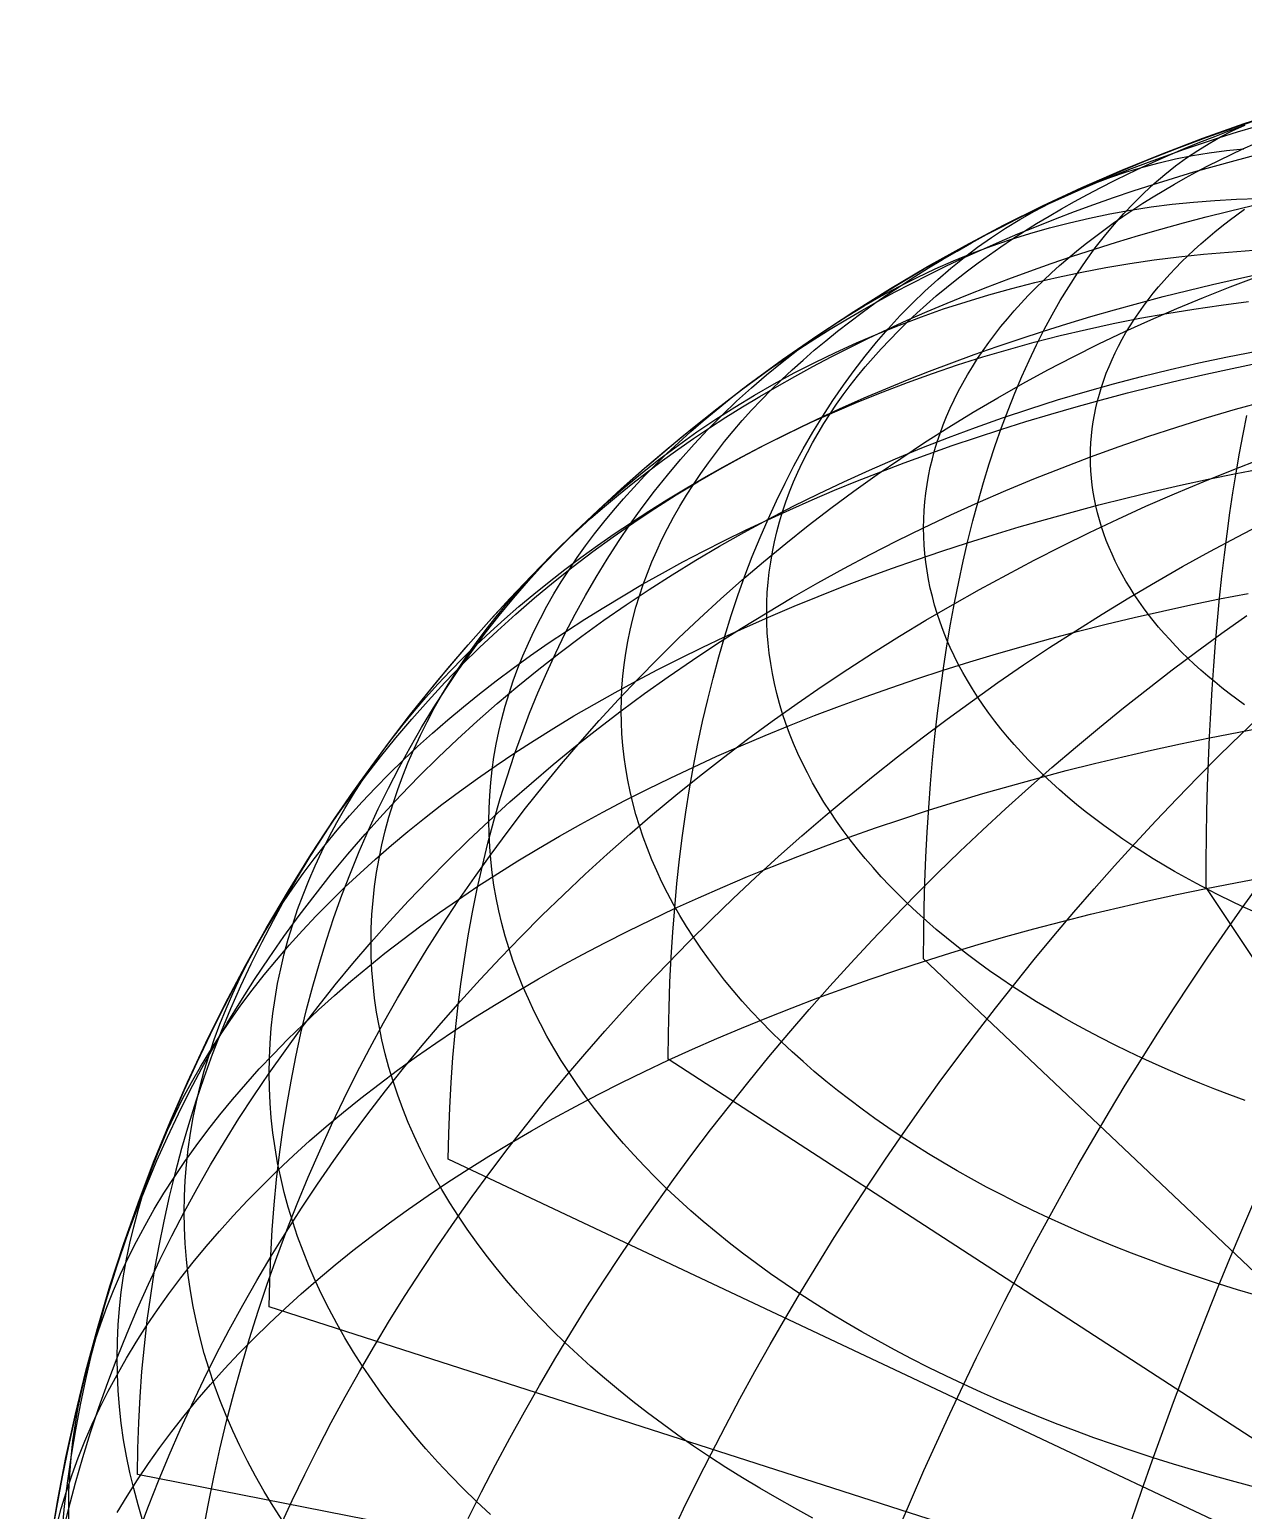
# Model space of a CAD drawing. Header units: millimetres. Extents: x -85 to 85, y -85 to 85.
# Drawn here: x -85 to -27.3, y 14.6 to 85 of the extents above; entities that cross this region are included whole.
import ezdxf

# ---------------------------------------------------------------- set-up
doc = ezdxf.new("R2010")
doc.units = ezdxf.units.MM
for name, color, linetype in [('CUT_OUTER', 1, 'Continuous'), ('ENGRAVE', 7, 'Continuous'), ('ENGRAVE_FINE', 8, 'Continuous')]:
    doc.layers.add(name, color=color, linetype=linetype)

msp = doc.modelspace()

# ---------------------------------------------------------------- linework, layer by layer
at = {"layer": 'CUT_OUTER'}
msp.add_circle((0, 0), 85, dxfattribs=at)
at = {"layer": 'ENGRAVE'}
for points in [[(-83.9535, 13.2969), (-83.7087, 14.7601), (-83.4383, 16.2188), (-83.1425, 17.6725), (-82.8215, 19.1208), (-82.4751, 20.5634), (-82.1037, 21.9996), (-81.7072, 23.4292), (-81.2859, 24.8516), (-80.8398, 26.2664), (-80.3691, 27.6733), (-79.8739, 29.0717), (-79.3543, 30.4613), (-78.8106, 31.8416), (-78.2429, 33.2121), (-77.6514, 34.5726), (-77.0362, 35.9226), (-76.3975, 37.2615), (-75.7356, 38.5892), (-75.0505, 39.9051), (-74.3427, 41.2088), (-73.6122, 42.5), (-72.8592, 43.7782), (-72.0841, 45.0431), (-71.287, 46.2943), (-70.4682, 47.5314), (-69.6279, 48.754), (-68.7664, 49.9617), (-67.884, 51.1543), (-66.9809, 52.3312), (-66.0574, 53.4922), (-65.1138, 54.6369), (-64.1503, 55.765), (-63.1673, 56.8761), (-62.1651, 57.9699), (-61.1439, 59.046), (-60.1041, 60.1041), (-59.046, 61.1439), (-57.9699, 62.1651), (-56.8761, 63.1673), (-55.765, 64.1503), (-54.6369, 65.1138), (-53.4922, 66.0574), (-52.3312, 66.9809), (-51.1543, 67.884), (-49.9617, 68.7664), (-48.754, 69.6279), (-47.5314, 70.4682), (-46.2943, 71.287), (-45.0431, 72.0841), (-43.7782, 72.8592), (-42.5, 73.6122), (-41.2088, 74.3427), (-39.9051, 75.0505), (-38.5892, 75.7356), (-37.2615, 76.3975), (-35.9226, 77.0362), (-34.5726, 77.6514), (-33.2121, 78.2429), (-31.8416, 78.8106), (-30.4613, 79.3543), (-29.0717, 79.8739), (-27.6733, 80.3691), (-26.2664, 80.8398)], [(-80.8398, 14.5293), (-80.3691, 15.3075), (-79.8739, 16.081), (-79.3543, 16.8496), (-78.8106, 17.6131), (-78.2429, 18.3713), (-77.6514, 19.1238), (-77.0362, 19.8705), (-76.3975, 20.6112), (-75.7356, 21.3456), (-75.0505, 22.0735), (-74.3427, 22.7946), (-73.6122, 23.5088), (-72.8592, 24.2159), (-72.0841, 24.9156), (-71.287, 25.6077), (-70.4682, 26.292), (-69.6279, 26.9682), (-68.7664, 27.6363), (-67.884, 28.2959), (-66.9809, 28.947), (-66.0574, 29.5892), (-65.1138, 30.2224), (-64.1503, 30.8464), (-63.1673, 31.461), (-62.1651, 32.066), (-61.1439, 32.6612), (-60.1041, 33.2465), (-59.046, 33.8217), (-57.9699, 34.3866), (-56.8761, 34.9409), (-55.765, 35.4847), (-54.6369, 36.0176), (-53.4922, 36.5396), (-52.3312, 37.0504), (-51.1543, 37.55), (-49.9617, 38.0381), (-48.754, 38.5146), (-47.5314, 38.9794), (-46.2943, 39.4323), (-45.0431, 39.8733), (-43.7782, 40.302), (-42.5, 40.7185), (-41.2088, 41.1226), (-39.9051, 41.5142), (-38.5892, 41.8931), (-37.2615, 42.2592), (-35.9226, 42.6125), (-34.5726, 42.9528), (-33.2121, 43.28), (-31.8416, 43.594), (-30.4613, 43.8948), (-29.0717, 44.1822), (-27.6733, 44.4561), (-26.2664, 44.7165)]]:
    msp.add_lwpolyline(points, dxfattribs=at)
at = {"layer": 'ENGRAVE_FINE'}
for points in [[(-26.7017, 24.8452), (-27.5741, 25.1072), (-28.4381, 25.3776), (-29.2934, 25.6562), (-30.1397, 25.9431), (-30.9769, 26.2382), (-31.8047, 26.5412), (-32.6228, 26.8522), (-33.4309, 27.1711), (-34.2289, 27.4977), (-35.0164, 27.832), (-35.7933, 28.1738), (-36.5593, 28.5231), (-37.3141, 28.8797), (-38.0575, 29.2435), (-38.7894, 29.6145), (-39.5095, 29.9924), (-40.2175, 30.3773), (-40.9132, 30.7689), (-41.5965, 31.1672), (-42.2672, 31.5721), (-42.9249, 31.9833), (-43.5696, 32.4008), (-44.201, 32.8245), (-44.819, 33.2543), (-45.4233, 33.6899), (-46.0137, 34.1313), (-46.5902, 34.5783), (-47.1524, 35.0308), (-47.7003, 35.4887), (-48.2337, 35.9518), (-48.7523, 36.42), (-49.2561, 36.8931), (-49.745, 37.371), (-50.2186, 37.8535), (-50.677, 38.3406), (-51.1199, 38.832), (-51.5473, 39.3276), (-51.9589, 39.8272), (-52.3547, 40.3308), (-52.7346, 40.8381), (-53.0984, 41.349), (-53.4461, 41.8633), (-53.7774, 42.3809), (-54.0924, 42.9016), (-54.3909, 43.4253), (-54.6728, 43.9517), (-54.9381, 44.4809), (-55.1866, 45.0125), (-55.4184, 45.5464), (-55.6332, 46.0825), (-55.8311, 46.6205), (-56.012, 47.1604), (-56.1759, 47.702), (-56.3226, 48.245), (-56.4522, 48.7894), (-56.5645, 49.335), (-56.6597, 49.8816), (-56.7376, 50.429), (-56.7982, 50.977), (-56.8415, 51.5256), (-56.8674, 52.0745), (-56.8761, 52.6236), (-56.8674, 53.1726), (-56.8415, 53.7215), (-56.7982, 54.2701), (-56.7376, 54.8182), (-56.6597, 55.3656), (-56.5645, 55.9121), (-56.4522, 56.4577), (-56.3226, 57.0021), (-56.1759, 57.5451), (-56.012, 58.0867), (-55.8311, 58.6266), (-55.6332, 59.1647), (-55.4184, 59.7007), (-55.1866, 60.2347), (-54.9381, 60.7663), (-54.6728, 61.2954), (-54.3909, 61.8219), (-54.0924, 62.3455), (-53.7774, 62.8663), (-53.4461, 63.3838), (-53.0984, 63.8982), (-52.7346, 64.409), (-52.3547, 64.9163), (-51.9589, 65.4199), (-51.5473, 65.9195), (-51.1199, 66.4151), (-50.677, 66.9065), (-50.2186, 67.3936), (-49.745, 67.8761), (-49.2561, 68.354), (-48.7523, 68.8272), (-48.2337, 69.2953), (-47.7003, 69.7584), (-47.1524, 70.2163), (-46.5902, 70.6688), (-46.0137, 71.1159), (-45.4233, 71.5572), (-44.819, 71.9929), (-44.201, 72.4226), (-43.5696, 72.8463), (-42.9249, 73.2638), (-42.2672, 73.6751), (-41.5965, 74.0799), (-40.9132, 74.4782), (-40.2175, 74.8698), (-39.5095, 75.2547), (-38.7894, 75.6327), (-38.0575, 76.0036), (-37.3141, 76.3675), (-36.5593, 76.7241), (-35.7933, 77.0733), (-35.0164, 77.4151), (-34.2289, 77.7494), (-33.4309, 78.076), (-32.6228, 78.3949), (-31.8047, 78.7059), (-30.9769, 79.009), (-30.1397, 79.304), (-29.2934, 79.5909), (-28.4381, 79.8696), (-27.5741, 80.1399), (-26.7017, 80.402)], [(-27.2111, 34.1103), (-27.9383, 34.3766), (-28.6569, 34.6498), (-29.3668, 34.9299), (-30.0677, 35.2168), (-30.7595, 35.5104), (-31.4419, 35.8107), (-32.1148, 36.1175), (-32.7779, 36.4307), (-33.4309, 36.7503), (-34.0738, 37.0762), (-34.7063, 37.4082), (-35.3283, 37.7463), (-35.9395, 38.0903), (-36.5397, 38.4402), (-37.1288, 38.7958), (-37.7066, 39.1571), (-38.2729, 39.5238), (-38.8276, 39.896), (-39.3704, 40.2735), (-39.9012, 40.6562), (-40.4199, 41.0439), (-40.9263, 41.4366), (-41.4202, 41.8341), (-41.9014, 42.2363), (-42.37, 42.6431), (-42.8256, 43.0544), (-43.2681, 43.4699), (-43.6975, 43.8898), (-44.1136, 44.3136), (-44.5162, 44.7415), (-44.9053, 45.1731), (-45.2807, 45.6085), (-45.6423, 46.0474), (-45.99, 46.4897), (-46.3237, 46.9354), (-46.6433, 47.3841), (-46.9487, 47.8359), (-47.2398, 48.2906), (-47.5164, 48.748), (-47.7787, 49.208), (-48.0263, 49.6705), (-48.2593, 50.1353), (-48.4777, 50.6023), (-48.6812, 51.0713), (-48.87, 51.5422), (-49.0438, 52.0148), (-49.2027, 52.4891), (-49.3466, 52.9648), (-49.4755, 53.4419), (-49.5893, 53.9201), (-49.6881, 54.3993), (-49.7716, 54.8794), (-49.84, 55.3603), (-49.8933, 55.8417), (-49.9313, 56.3236), (-49.9541, 56.8058), (-49.9617, 57.2881), (-49.9541, 57.7704), (-49.9313, 58.2526), (-49.8933, 58.7345), (-49.84, 59.2159), (-49.7716, 59.6968), (-49.6881, 60.1769), (-49.5893, 60.6561), (-49.4755, 61.1343), (-49.3466, 61.6114), (-49.2027, 62.0871), (-49.0438, 62.5614), (-48.87, 63.034), (-48.6812, 63.5049), (-48.4777, 63.9739), (-48.2593, 64.4409), (-48.0263, 64.9057), (-47.7787, 65.3682), (-47.5164, 65.8282), (-47.2398, 66.2856), (-46.9487, 66.7403), (-46.6433, 67.1921), (-46.3237, 67.6408), (-45.99, 68.0865), (-45.6423, 68.5288), (-45.2807, 68.9677), (-44.9053, 69.4031), (-44.5162, 69.8347), (-44.1136, 70.2626), (-43.6975, 70.6864), (-43.2681, 71.1063), (-42.8256, 71.5218), (-42.37, 71.9331), (-41.9014, 72.3399), (-41.4202, 72.7421), (-40.9263, 73.1396), (-40.4199, 73.5323), (-39.9012, 73.92), (-39.3704, 74.3027), (-38.8276, 74.6802), (-38.2729, 75.0524), (-37.7066, 75.4191), (-37.1288, 75.7804), (-36.5397, 76.136), (-35.9395, 76.4859), (-35.3283, 76.8299), (-34.7063, 77.168), (-34.0738, 77.5), (-33.4309, 77.8259), (-32.7779, 78.1455), (-32.1148, 78.4587), (-31.4419, 78.7655), (-30.7595, 79.0658), (-30.0677, 79.3594), (-29.3668, 79.6463), (-28.6569, 79.9264), (-27.9383, 80.1996), (-27.2111, 80.4659)], [(42.4948, -39.6014), (-42.4999, 40.8422), (-42.4922, 42.0706), (-42.4715, 43.2861), (-42.4378, 44.4885), (-42.3912, 45.6773), (-42.3317, 46.8522), (-42.2594, 48.0129), (-42.1741, 49.1589), (-42.076, 50.2899), (-41.9651, 51.4056), (-41.8414, 52.5057), (-41.7049, 53.5898), (-41.5558, 54.6575), (-41.394, 55.7086), (-41.2195, 56.7427), (-41.0326, 57.7596), (-40.8331, 58.7588), (-40.6212, 59.7402), (-40.3969, 60.7033), (-40.1603, 61.648), (-39.9115, 62.5738), (-39.6505, 63.4807), (-39.3774, 64.3682), (-39.0924, 65.236), (-38.7954, 66.084), (-38.4866, 66.9119), (-38.1661, 67.7194), (-37.834, 68.5063), (-37.4904, 69.2723), (-37.1353, 70.0172), (-36.7689, 70.7407), (-36.3913, 71.4427), (-36.0026, 72.123), (-35.603, 72.7813), (-35.1925, 73.4174), (-34.7713, 74.0312), (-34.3395, 74.6224), (-33.8973, 75.1908), (-33.4447, 75.7364), (-32.9819, 76.2589), (-32.5091, 76.7582), (-32.0264, 77.2341), (-31.5339, 77.6864), (-31.0318, 78.1151), (-30.5203, 78.52), (-29.9995, 78.901), (-29.4695, 79.258), (-28.9306, 79.5908), (-28.3828, 79.8994), (-27.8264, 80.1836), (-27.2615, 80.4434)], [(-26.7461, 43.0552), (-27.3185, 43.3162), (-27.8825, 43.5826), (-28.4381, 43.8545), (-28.9849, 44.1317), (-29.523, 44.4141), (-30.052, 44.7017), (-30.5719, 44.9944), (-31.0825, 45.292), (-31.5837, 45.5945), (-32.0752, 45.9018), (-32.5569, 46.2138), (-33.0287, 46.5304), (-33.4905, 46.8515), (-33.942, 47.177), (-34.3832, 47.5068), (-34.814, 47.8409), (-35.2341, 48.179), (-35.6435, 48.5211), (-36.042, 48.8672), (-36.4296, 49.217), (-36.8061, 49.5706), (-37.1713, 49.9277), (-37.5253, 50.2882), (-37.8678, 50.6522), (-38.1987, 51.0194), (-38.5181, 51.3897), (-38.8257, 51.7631), (-39.1215, 52.1393), (-39.4053, 52.5184), (-39.6772, 52.9002), (-39.9369, 53.2845), (-40.1845, 53.6712), (-40.4199, 54.0603), (-40.643, 54.4517), (-40.8536, 54.8451), (-41.0518, 55.2404), (-41.2376, 55.6377), (-41.4107, 56.0366), (-41.5713, 56.4372), (-41.7192, 56.8393), (-41.8543, 57.2427), (-41.9768, 57.6474), (-42.0864, 58.0532), (-42.1832, 58.46), (-42.2672, 58.8676), (-42.3383, 59.276), (-42.3965, 59.6851), (-42.4418, 60.0946), (-42.4741, 60.5045), (-42.4935, 60.9147), (-42.5, 61.325), (-42.4935, 61.7353), (-42.4741, 62.1454), (-42.4418, 62.5553), (-42.3965, 62.9649), (-42.3383, 63.3739), (-42.2672, 63.7823), (-42.1832, 64.19), (-42.0864, 64.5968), (-41.9768, 65.0026), (-41.8543, 65.4072), (-41.7192, 65.8107), (-41.5713, 66.2127), (-41.4107, 66.6133), (-41.2376, 67.0123), (-41.0518, 67.4095), (-40.8536, 67.8049), (-40.643, 68.1983), (-40.4199, 68.5896), (-40.1845, 68.9787), (-39.9369, 69.3655), (-39.6772, 69.7498), (-39.4053, 70.1315), (-39.1215, 70.5106), (-38.8257, 70.8869), (-38.5181, 71.2602), (-38.1987, 71.6306), (-37.8678, 71.9978), (-37.5253, 72.3617), (-37.1713, 72.7223), (-36.8061, 73.0794), (-36.4296, 73.4329), (-36.042, 73.7828), (-35.6435, 74.1288), (-35.2341, 74.471), (-34.814, 74.8091), (-34.3832, 75.1431), (-33.942, 75.473), (-33.4905, 75.7985), (-33.0287, 76.1196), (-32.5569, 76.4362), (-32.0752, 76.7482), (-31.5837, 77.0555), (-31.0825, 77.358), (-30.5719, 77.6556), (-30.052, 77.9482), (-29.523, 78.2358), (-28.9849, 78.5183), (-28.4381, 78.7955), (-27.8825, 79.0673), (-27.3185, 79.3338), (-26.7461, 79.5948)], [(-26.6957, 15.7152), (-27.6907, 15.9777), (-28.6774, 16.2499), (-29.6553, 16.5314), (-30.6241, 16.8224), (-31.5837, 17.1227), (-32.5336, 17.4322), (-33.4736, 17.7509), (-34.4034, 18.0785), (-35.3227, 18.4151), (-36.2313, 18.7605), (-37.1288, 19.1146), (-38.015, 19.4774), (-38.8897, 19.8486), (-39.7525, 20.2282), (-40.6032, 20.6161), (-41.4415, 21.0122), (-42.2672, 21.4163), (-43.08, 21.8283), (-43.8797, 22.2481), (-44.666, 22.6755), (-45.4388, 23.1104), (-46.1976, 23.5528), (-46.9425, 24.0024), (-47.673, 24.4591), (-48.389, 24.9229), (-49.0902, 25.3934), (-49.7765, 25.8707), (-50.4477, 26.3545), (-51.1034, 26.8447), (-51.7436, 27.3412), (-52.3681, 27.8437), (-52.9766, 28.3523), (-53.5689, 28.8666), (-54.145, 29.3865), (-54.7045, 29.912), (-55.2474, 30.4428), (-55.7734, 30.9787), (-56.2825, 31.5196), (-56.7744, 32.0654), (-57.249, 32.6158), (-57.7062, 33.1707), (-58.1458, 33.73), (-58.5677, 34.2934), (-58.9718, 34.8608), (-59.3579, 35.432), (-59.7259, 36.0068), (-60.0757, 36.5851), (-60.4072, 37.1667), (-60.7203, 37.7514), (-61.0149, 38.3391), (-61.291, 38.9295), (-61.5483, 39.5225), (-61.787, 40.1178), (-62.0067, 40.7154), (-62.2077, 41.315), (-62.3896, 41.9165), (-62.5526, 42.5196), (-62.6965, 43.1242), (-62.8213, 43.7301), (-62.9269, 44.3372), (-63.0134, 44.9451), (-63.0807, 45.5538), (-63.1288, 46.163), (-63.1577, 46.7727), (-63.1673, 47.3825), (-63.1577, 47.9923), (-63.1288, 48.6019), (-63.0807, 49.2111), (-63.0134, 49.8198), (-62.9269, 50.4278), (-62.8213, 51.0348), (-62.6965, 51.6407), (-62.5526, 52.2453), (-62.3896, 52.8484), (-62.2077, 53.4499), (-62.0067, 54.0495), (-61.787, 54.6471), (-61.5483, 55.2425), (-61.291, 55.8354), (-61.0149, 56.4258), (-60.7203, 57.0135), (-60.4072, 57.5982), (-60.0757, 58.1798), (-59.7259, 58.7581), (-59.3579, 59.333), (-58.9718, 59.9042), (-58.5677, 60.4716), (-58.1458, 61.035), (-57.7062, 61.5942), (-57.249, 62.1492), (-56.7744, 62.6996), (-56.2825, 63.2453), (-55.7734, 63.7862), (-55.2474, 64.3222), (-54.7045, 64.8529), (-54.145, 65.3784), (-53.5689, 65.8983), (-52.9766, 66.4127), (-52.3681, 66.9212), (-51.7436, 67.4238), (-51.1034, 67.9202), (-50.4477, 68.4105), (-49.7765, 68.8943), (-49.0902, 69.3715), (-48.389, 69.8421), (-47.673, 70.3058), (-46.9425, 70.7625), (-46.1976, 71.2121), (-45.4388, 71.6545), (-44.666, 72.0894), (-43.8797, 72.5169), (-43.08, 72.9367), (-42.2672, 73.3487), (-41.4415, 73.7527), (-40.6032, 74.1488), (-39.7525, 74.5367), (-38.8897, 74.9163), (-38.015, 75.2875), (-37.1288, 75.6503), (-36.2313, 76.0044), (-35.3227, 76.3498), (-34.4034, 76.6864), (-33.4736, 77.0141), (-32.5336, 77.3327), (-31.5837, 77.6422), (-30.6241, 77.9425), (-29.6553, 78.2335), (-28.6774, 78.5151), (-27.6907, 78.7872), (-26.6957, 79.0497)], [(54.6293, -34.8267), (-54.6369, 36.0676), (-54.6279, 37.2975), (-54.6023, 38.516), (-54.56, 39.7228), (-54.5012, 40.9175), (-54.4257, 42.0998), (-54.3336, 43.2692), (-54.225, 44.4254), (-54.0998, 45.5681), (-53.9582, 46.697), (-53.8002, 47.8116), (-53.6257, 48.9116), (-53.435, 49.9968), (-53.2279, 51.0667), (-53.0047, 52.121), (-52.7653, 53.1595), (-52.5098, 54.1818), (-52.2383, 55.1876), (-51.9509, 56.1765), (-51.6477, 57.1484), (-51.3287, 58.1029), (-50.9942, 59.0396), (-50.6441, 59.9584), (-50.2785, 60.8589), (-49.8977, 61.7408), (-49.5016, 62.604), (-49.0905, 63.4481), (-48.6644, 64.2729), (-48.2235, 65.078), (-47.7679, 65.8634), (-47.2977, 66.6287), (-46.8132, 67.3737), (-46.3143, 68.0982), (-45.8014, 68.8019), (-45.2745, 69.4847), (-44.7339, 70.1463), (-44.1796, 70.7866), (-43.6118, 71.4053), (-43.0308, 72.0022), (-42.4366, 72.5772), (-41.8296, 73.1301), (-41.2097, 73.6607), (-40.5774, 74.1689), (-39.9326, 74.6545), (-39.2758, 75.1173), (-38.6069, 75.5573), (-37.9263, 75.9742), (-37.2341, 76.368), (-36.5306, 76.7386), (-35.816, 77.0858), (-35.0904, 77.4094), (-34.3542, 77.7095), (-33.6075, 77.986), (-32.8506, 78.2387), (-32.0836, 78.4675), (-31.3069, 78.6725), (-30.5206, 78.8534), (-29.7251, 79.0104), (-28.9205, 79.1433), (-28.1071, 79.2521), (-27.2851, 79.3367)], [(65.1137, -30.0831), (-65.106, 31.3154), (-65.0785, 32.5381), (-65.0311, 33.751), (-64.964, 34.9535), (-64.877, 36.1454), (-64.7703, 37.3263), (-64.6439, 38.4959), (-64.4978, 39.6537), (-64.332, 40.7994), (-64.1467, 41.9327), (-63.9418, 43.0532), (-63.7174, 44.1607), (-63.4736, 45.2546), (-63.2105, 46.3348), (-62.9281, 47.4009), (-62.6266, 48.4525), (-62.3059, 49.4893), (-61.9663, 50.5111), (-61.6079, 51.5175), (-61.2306, 52.5082), (-60.8347, 53.483), (-60.4203, 54.4414), (-59.9875, 55.3832), (-59.5364, 56.3082), (-59.0671, 57.216), (-58.5799, 58.1064), (-58.0748, 58.9791), (-57.5521, 59.8338), (-57.0118, 60.6703), (-56.4541, 61.4883), (-55.8792, 62.2876), (-55.2874, 63.068), (-54.6786, 63.8291), (-54.0533, 64.5707), (-53.4114, 65.2927), (-52.7533, 65.9948), (-52.0791, 66.6768), (-51.3891, 67.3385), (-50.6834, 67.9797), (-49.9623, 68.6002), (-49.2259, 69.1997), (-48.4746, 69.7782), (-47.7084, 70.3355), (-46.9278, 70.8713), (-46.1328, 71.3855), (-45.3239, 71.878), (-44.5011, 72.3486), (-43.6647, 72.7971), (-42.815, 73.2235), (-41.9523, 73.6276), (-41.0769, 74.0092), (-40.1889, 74.3683), (-39.2886, 74.7048), (-38.3764, 75.0185), (-37.4525, 75.3093), (-36.5172, 75.5772), (-35.5708, 75.8221), (-34.6136, 76.0439), (-33.6458, 76.2425), (-32.6677, 76.4179), (-31.6797, 76.57), (-30.6821, 76.6988), (-29.6751, 76.8042), (-28.659, 76.8862), (-27.6343, 76.9449), (-26.6011, 76.98)], [(-47.7692, 14.2599), (-48.6252, 14.7252), (-49.4664, 15.1988), (-50.2926, 15.6803), (-51.1034, 16.1698), (-51.8987, 16.667), (-52.6782, 17.1718), (-53.4416, 17.6841), (-54.1887, 18.2036), (-54.9193, 18.7303), (-55.6332, 19.264), (-56.3302, 19.8045), (-57.01, 20.3516), (-57.6724, 20.9052), (-58.3173, 21.4651), (-58.9443, 22.0312), (-59.5535, 22.6032), (-60.1445, 23.181), (-60.7172, 23.7644), (-61.2714, 24.3533), (-61.8069, 24.9474), (-62.3236, 25.5466), (-62.8213, 26.1507), (-63.2998, 26.7596), (-63.7591, 27.3729), (-64.199, 27.9906), (-64.6193, 28.6124), (-65.02, 29.2382), (-65.4008, 29.8678), (-65.7617, 30.501), (-66.1025, 31.1375), (-66.4233, 31.7773), (-66.7238, 32.42), (-67.004, 33.0655), (-67.2637, 33.7137), (-67.503, 34.3642), (-67.7217, 35.017), (-67.9198, 35.6718), (-68.0972, 36.3284), (-68.2539, 36.9866), (-68.3897, 37.6462), (-68.5048, 38.307), (-68.5989, 38.9688), (-68.6722, 39.6315), (-68.7246, 40.2947), (-68.756, 40.9584), (-68.7664, 41.6222), (-68.756, 42.2861), (-68.7246, 42.9498), (-68.6722, 43.613), (-68.5989, 44.2756), (-68.5048, 44.9375), (-68.3897, 45.5983), (-68.2539, 46.2579), (-68.0972, 46.9161), (-67.9198, 47.5727), (-67.7217, 48.2275), (-67.503, 48.8803), (-67.2637, 49.5308), (-67.004, 50.179), (-66.7238, 50.8245), (-66.4233, 51.4672), (-66.1025, 52.107), (-65.7617, 52.7435), (-65.4008, 53.3767), (-65.02, 54.0062), (-64.6193, 54.632), (-64.199, 55.2539), (-63.7591, 55.8716), (-63.2998, 56.4849), (-62.8213, 57.0937), (-62.3236, 57.6978), (-61.8069, 58.297), (-61.2714, 58.8912), (-60.7172, 59.48), (-60.1445, 60.0635), (-59.5535, 60.6413), (-58.9443, 61.2133), (-58.3173, 61.7794), (-57.6724, 62.3393), (-57.01, 62.8929), (-56.3302, 63.44), (-55.6332, 63.9805), (-54.9193, 64.5141), (-54.1887, 65.0408), (-53.4416, 65.5604), (-52.6782, 66.0727), (-51.8987, 66.5775), (-51.1034, 67.0747), (-50.2926, 67.5642), (-49.4664, 68.0457), (-48.6252, 68.5192), (-47.7692, 68.9846), (-46.8986, 69.4416), (-46.0137, 69.8901), (-45.1148, 70.33), (-44.2022, 70.7611), (-43.2761, 71.1834), (-42.3369, 71.5967), (-41.3847, 72.0008), (-40.4199, 72.3957), (-39.4428, 72.7812), (-38.4537, 73.1573), (-37.4529, 73.5237), (-36.4407, 73.8804), (-35.4173, 74.2273), (-34.3832, 74.5642), (-33.3386, 74.8911), (-32.2839, 75.2079), (-31.2193, 75.5144), (-30.1452, 75.8107), (-29.062, 76.0965), (-27.9698, 76.3718), (-26.8692, 76.6365)], [(-27.2436, 52.9162), (-27.6109, 53.181), (-27.9698, 53.4493), (-28.3202, 53.721), (-28.662, 53.9961), (-28.995, 54.2744), (-29.3192, 54.5559), (-29.6345, 54.8405), (-29.9408, 55.1281), (-30.2379, 55.4186), (-30.5258, 55.7119), (-30.8044, 56.0079), (-31.0737, 56.3066), (-31.3334, 56.6079), (-31.5837, 56.9116), (-31.8243, 57.2177), (-32.0552, 57.5261), (-32.2763, 57.8366), (-32.4876, 58.1492), (-32.689, 58.4639), (-32.8805, 58.7804), (-33.062, 59.0987), (-33.2333, 59.4187), (-33.3946, 59.7404), (-33.5457, 60.0635), (-33.6865, 60.388), (-33.8171, 60.7139), (-33.9374, 61.041), (-34.0474, 61.3692), (-34.147, 61.6983), (-34.2362, 62.0284), (-34.3149, 62.3594), (-34.3832, 62.691), (-34.4411, 63.0232), (-34.4884, 63.356), (-34.5252, 63.6891), (-34.5516, 64.0226), (-34.5673, 64.3562), (-34.5726, 64.69), (-34.5673, 65.0237), (-34.5516, 65.3574), (-34.5252, 65.6908), (-34.4884, 66.024), (-34.4411, 66.3567), (-34.3832, 66.689), (-34.3149, 67.0206), (-34.2362, 67.3515), (-34.147, 67.6816), (-34.0474, 68.0108), (-33.9374, 68.339), (-33.8171, 68.666), (-33.6865, 68.9919), (-33.5457, 69.3164), (-33.3946, 69.6396), (-33.2333, 69.9612), (-33.062, 70.2812), (-32.8805, 70.5996), (-32.689, 70.9161), (-32.4876, 71.2307), (-32.2763, 71.5433), (-32.0552, 71.8539), (-31.8243, 72.1622), (-31.5837, 72.4683), (-31.3334, 72.772), (-31.0737, 73.0733), (-30.8044, 73.372), (-30.5258, 73.6681), (-30.2379, 73.9614), (-29.9408, 74.2519), (-29.6345, 74.5395), (-29.3192, 74.824), (-28.995, 75.1055), (-28.662, 75.3839), (-28.3202, 75.6589), (-27.9698, 75.9307), (-27.6109, 76.199), (-27.2436, 76.4638)], [(73.6107, -23.0565), (-73.6076, 24.2914), (-73.5822, 25.5189), (-73.5344, 26.7387), (-73.4641, 27.9503), (-73.3715, 29.1534), (-73.2565, 30.3476), (-73.1192, 31.5325), (-72.9597, 32.7079), (-72.7779, 33.8733), (-72.5739, 35.0284), (-72.3479, 36.1728), (-72.0998, 37.3062), (-71.8297, 38.4282), (-71.5378, 39.5385), (-71.224, 40.6368), (-70.8886, 41.7227), (-70.5316, 42.7959), (-70.1531, 43.856), (-69.7532, 44.9028), (-69.3321, 45.936), (-68.8898, 46.9551), (-68.4266, 47.9599), (-67.9425, 48.9501), (-67.4377, 49.9254), (-66.9124, 50.8855), (-66.3667, 51.8301), (-65.8008, 52.7589), (-65.2149, 53.6716), (-64.6091, 54.568), (-63.9836, 55.4478), (-63.3386, 56.3107), (-62.6743, 57.1564), (-61.9909, 57.9847), (-61.2887, 58.7953), (-60.5678, 59.5881), (-59.8284, 60.3627), (-59.0708, 61.1189), (-58.2952, 61.8564), (-57.5018, 62.5752), (-56.691, 63.2749), (-55.8629, 63.9553), (-55.0177, 64.6162), (-54.1558, 65.2574), (-53.2774, 65.8788), (-52.3828, 66.4801), (-51.4722, 67.0611), (-50.5459, 67.6218), (-49.6042, 68.1618), (-48.6475, 68.681), (-47.6759, 69.1794), (-46.6898, 69.6566), (-45.6894, 70.1127), (-44.6752, 70.5474), (-43.6473, 70.9606), (-42.6061, 71.3521), (-41.552, 71.722), (-40.4852, 72.07), (-39.4061, 72.396), (-38.3149, 72.7), (-37.2121, 72.9819), (-36.098, 73.2415), (-34.9729, 73.4788), (-33.8371, 73.6937), (-32.691, 73.8862), (-31.5349, 74.0562), (-30.3693, 74.2036), (-29.1944, 74.3284), (-28.0106, 74.4306), (-26.8182, 74.5101)], [(-76.7659, 13.5359), (-76.5179, 14.8736), (-76.2467, 16.2067), (-75.9523, 17.535), (-75.6347, 18.8578), (-75.294, 20.175), (-74.9305, 21.486), (-74.5441, 22.7904), (-74.135, 24.0879), (-73.7033, 25.3781), (-73.2491, 26.6605), (-72.7727, 27.9348), (-72.2741, 29.2006), (-71.7535, 30.4575), (-71.211, 31.7052), (-70.6468, 32.9431), (-70.0611, 34.1711), (-69.4541, 35.3886), (-68.8259, 36.5954), (-68.1767, 37.791), (-67.5068, 38.9751), (-66.8163, 40.1473), (-66.1054, 41.3073), (-65.3745, 42.4547), (-64.6236, 43.5891), (-63.853, 44.7103), (-63.063, 45.8179), (-62.2537, 46.9115), (-61.4255, 47.9909), (-60.5786, 49.0556), (-59.7132, 50.1054), (-58.8297, 51.1399), (-57.9282, 52.1588), (-57.0091, 53.1618), (-56.0726, 54.1487), (-55.119, 55.119), (-54.1487, 56.0726), (-53.1618, 57.0091), (-52.1588, 57.9282), (-51.1399, 58.8297), (-50.1054, 59.7132), (-49.0556, 60.5786), (-47.9909, 61.4255), (-46.9115, 62.2537), (-45.8179, 63.063), (-44.7103, 63.853), (-43.5891, 64.6236), (-42.4547, 65.3745), (-41.3073, 66.1054), (-40.1473, 66.8163), (-38.9751, 67.5068), (-37.791, 68.1767), (-36.5954, 68.8259), (-35.3886, 69.4541), (-34.1711, 70.0611), (-32.9431, 70.6468), (-31.7052, 71.211), (-30.4575, 71.7535), (-29.2006, 72.2741), (-27.9348, 72.7727), (-26.6605, 73.2491)], [(-76.7659, 13.5359), (-76.5179, 14.8736), (-76.2467, 16.2067), (-75.9523, 17.535), (-75.6347, 18.8578), (-75.294, 20.175), (-74.9305, 21.486), (-74.5441, 22.7904), (-74.135, 24.0879), (-73.7033, 25.3781), (-73.2491, 26.6605), (-72.7727, 27.9348), (-72.2741, 29.2006), (-71.7535, 30.4575), (-71.211, 31.7052), (-70.6468, 32.9431), (-70.0611, 34.1711), (-69.4541, 35.3886), (-68.8259, 36.5954), (-68.1767, 37.791), (-67.5068, 38.9751), (-66.8163, 40.1473), (-66.1054, 41.3073), (-65.3745, 42.4547), (-64.6236, 43.5891), (-63.853, 44.7103), (-63.063, 45.8179), (-62.2537, 46.9115), (-61.4255, 47.9909), (-60.5786, 49.0556), (-59.7132, 50.1054), (-58.8297, 51.1399), (-57.9282, 52.1588), (-57.0091, 53.1618), (-56.0726, 54.1487), (-55.119, 55.119), (-54.1487, 56.0726), (-53.1618, 57.0091), (-52.1588, 57.9282), (-51.1399, 58.8297), (-50.1054, 59.7132), (-49.0556, 60.5786), (-47.9909, 61.4255), (-46.9115, 62.2537), (-45.8179, 63.063), (-44.7103, 63.853), (-43.5891, 64.6236), (-42.4547, 65.3745), (-41.3073, 66.1054), (-40.1473, 66.8163), (-38.9751, 67.5068), (-37.791, 68.1767), (-36.5954, 68.8259), (-35.3886, 69.4541), (-34.1711, 70.0611), (-32.9431, 70.6468), (-31.7052, 71.211), (-30.4575, 71.7535), (-29.2006, 72.2741), (-27.9348, 72.7727), (-26.6605, 73.2491)], [(-63.0979, 14.4344), (-63.75, 15.0467), (-64.3826, 15.6653), (-64.9957, 16.2898), (-65.5889, 16.9202), (-66.1622, 17.5562), (-66.7153, 18.1976), (-67.2481, 18.8443), (-67.7603, 19.496), (-68.252, 20.1526), (-68.7229, 20.8138), (-69.1728, 21.4794), (-69.6017, 22.1493), (-70.0093, 22.8233), (-70.3957, 23.5011), (-70.7605, 24.1825), (-71.1039, 24.8673), (-71.4256, 25.5553), (-71.7255, 26.2463), (-72.0036, 26.9401), (-72.2597, 27.6365), (-72.4938, 28.3353), (-72.7059, 29.0362), (-72.8958, 29.7391), (-73.0635, 30.4437), (-73.2089, 31.1497), (-73.332, 31.8571), (-73.4328, 32.5656), (-73.5113, 33.275), (-73.5673, 33.9849), (-73.6009, 34.6954), (-73.6122, 35.406), (-73.6009, 36.1166), (-73.5673, 36.827), (-73.5113, 37.537), (-73.4328, 38.2464), (-73.332, 38.9548), (-73.2089, 39.6622), (-73.0635, 40.3683), (-72.8958, 41.0729), (-72.7059, 41.7758), (-72.4938, 42.4767), (-72.2597, 43.1755), (-72.0036, 43.8718), (-71.7255, 44.5657), (-71.4256, 45.2567), (-71.1039, 45.9447), (-70.7605, 46.6295), (-70.3957, 47.3109), (-70.0093, 47.9887), (-69.6017, 48.6626), (-69.1728, 49.3325), (-68.7229, 49.9982), (-68.252, 50.6594), (-67.7603, 51.316), (-67.2481, 51.9677), (-66.7153, 52.6144), (-66.1622, 53.2558), (-65.5889, 53.8918), (-64.9957, 54.5222), (-64.3826, 55.1467), (-63.75, 55.7652), (-63.0979, 56.3776), (-62.4267, 56.9835), (-61.7364, 57.5829), (-61.0272, 58.1755), (-60.2996, 58.7612), (-59.5535, 59.3397), (-58.7893, 59.911), (-58.0072, 60.4748), (-57.2074, 61.031), (-56.3902, 61.5793), (-55.5558, 62.1197), (-54.7045, 62.652), (-53.8365, 63.1759), (-52.9522, 63.6914), (-52.0517, 64.1983), (-51.1353, 64.6964), (-50.2034, 65.1856), (-49.2561, 65.6657), (-48.2939, 66.1366), (-47.317, 66.5982), (-46.3256, 67.0502), (-45.3202, 67.4926), (-44.3009, 67.9252), (-43.2681, 68.348), (-42.2222, 68.7606), (-41.1634, 69.1632), (-40.0921, 69.5554), (-39.0085, 69.9372), (-37.9131, 70.3086), (-36.8061, 70.6693), (-35.6879, 71.0192), (-34.5588, 71.3583), (-33.4192, 71.6865), (-32.2694, 72.0035), (-31.1098, 72.3095), (-29.9408, 72.6042), (-28.7626, 72.8876), (-27.5756, 73.1595), (-26.3802, 73.42)], [(79.8662, -15.0975), (-79.8734, 16.3348), (-79.8562, 17.5672), (-79.8147, 18.7941), (-79.7489, 20.0154), (-79.6588, 21.2306), (-79.5445, 22.4393), (-79.4059, 23.6411), (-79.2431, 24.8358), (-79.0562, 26.0229), (-78.8452, 27.2021), (-78.6102, 28.3729), (-78.3512, 29.5352), (-78.0684, 30.6884), (-77.7618, 31.8323), (-77.4315, 32.9665), (-77.0776, 34.0907), (-76.7003, 35.2044), (-76.2995, 36.3075), (-75.8756, 37.3995), (-75.4285, 38.4801), (-74.9584, 39.549), (-74.4656, 40.6058), (-73.95, 41.6502), (-73.4119, 42.682), (-72.8514, 43.7008), (-72.2688, 44.7062), (-71.6641, 45.6981), (-71.0377, 46.676), (-70.3895, 47.6397), (-69.72, 48.5889), (-69.0291, 49.5233), (-68.3173, 50.4426), (-67.5847, 51.3465), (-66.8314, 52.2348), (-66.0579, 53.1072), (-65.2641, 53.9634), (-64.4506, 54.8032), (-63.6173, 55.6263), (-62.7647, 56.4324), (-61.893, 57.2214), (-61.0024, 57.9929), (-60.0933, 58.7468), (-59.1658, 59.4827), (-58.2203, 60.2005), (-57.2571, 60.9), (-56.2765, 61.581), (-55.2787, 62.2432), (-54.264, 62.8864), (-53.2329, 63.5105), (-52.1855, 64.1152), (-51.1222, 64.7004), (-50.0433, 65.2659), (-48.9492, 65.8115), (-47.8402, 66.3371), (-46.7167, 66.8424), (-45.5789, 67.3274), (-44.4272, 67.7919), (-43.2619, 68.2358), (-42.0835, 68.6588), (-40.8923, 69.061), (-39.6886, 69.4421), (-38.4729, 69.802), (-37.2454, 70.1407), (-36.0065, 70.458), (-34.7567, 70.7539), (-33.4964, 71.0282), (-32.2258, 71.2808), (-30.9454, 71.5118), (-29.6555, 71.721), (-28.3567, 71.9083), (-27.0492, 72.0737)], [(-83.4594, 13.6011), (-83.334, 14.8202), (-83.1832, 16.0348), (-83.0071, 17.2445), (-82.8058, 18.4489), (-82.5792, 19.6477), (-82.3274, 20.8406), (-82.0506, 22.0271), (-81.7487, 23.2069), (-81.422, 24.3796), (-81.0705, 25.5449), (-80.6942, 26.7024), (-80.2934, 27.8517), (-79.8682, 28.9926), (-79.4186, 30.1247), (-78.9448, 31.2476), (-78.4469, 32.3609), (-77.9252, 33.4645), (-77.3797, 34.5578), (-76.8107, 35.6406), (-76.2183, 36.7125), (-75.6026, 37.7732), (-74.9639, 38.8225), (-74.3024, 39.8599), (-73.6183, 40.8852), (-72.9117, 41.898), (-72.1829, 42.898), (-71.4321, 43.885), (-70.6596, 44.8587), (-69.8656, 45.8186), (-69.0502, 46.7646), (-68.2139, 47.6964), (-67.3567, 48.6136), (-66.479, 49.516), (-65.5811, 50.4034), (-64.6632, 51.2753), (-63.7257, 52.1317), (-62.7687, 52.9722), (-61.7925, 53.7965), (-60.7976, 54.6045), (-59.7841, 55.3958), (-58.7525, 56.1703), (-57.7029, 56.9276), (-56.6357, 57.6676), (-55.5513, 58.3901), (-54.45, 59.0947), (-53.3321, 59.7814), (-52.198, 60.4498), (-51.0479, 61.0998), (-49.8823, 61.7313), (-48.7015, 62.3439), (-47.5059, 62.9375), (-46.2958, 63.5119), (-45.0716, 64.067), (-43.8336, 64.6026), (-42.5824, 65.1185), (-41.3181, 65.6146), (-40.0413, 66.0907), (-38.7522, 66.5467), (-37.4514, 66.9823), (-36.1391, 67.3976), (-34.8159, 67.7924), (-33.482, 68.1665), (-32.1379, 68.5198), (-30.7841, 68.8523), (-29.4209, 69.1638), (-28.0487, 69.4542), (-26.6679, 69.7234)], [(-72.9684, 14.1111), (-73.4208, 14.8178), (-73.8508, 15.5287), (-74.2584, 16.2436), (-74.6433, 16.9624), (-75.0055, 17.6848), (-75.3448, 18.4106), (-75.6612, 19.1396), (-75.9545, 19.8714), (-76.2247, 20.606), (-76.4717, 21.3432), (-76.6953, 22.0825), (-76.8957, 22.824), (-77.0726, 23.5672), (-77.226, 24.312), (-77.3559, 25.0582), (-77.4622, 25.8056), (-77.5449, 26.5539), (-77.6041, 27.3028), (-77.6395, 28.0522), (-77.6514, 28.8018), (-77.6395, 29.5515), (-77.6041, 30.3009), (-77.5449, 31.0498), (-77.4622, 31.7981), (-77.3559, 32.5454), (-77.226, 33.2916), (-77.0726, 34.0365), (-76.8957, 34.7797), (-76.6953, 35.5211), (-76.4717, 36.2605), (-76.2247, 36.9976), (-75.9545, 37.7322), (-75.6612, 38.4641), (-75.3448, 39.1931), (-75.0055, 39.9188), (-74.6433, 40.6412), (-74.2584, 41.36), (-73.8508, 42.075), (-73.4208, 42.7859), (-72.9684, 43.4925), (-72.4938, 44.1947), (-71.9971, 44.8922), (-71.4785, 45.5848), (-70.9381, 46.2723), (-70.376, 46.9545), (-69.7926, 47.6311), (-69.1879, 48.302), (-68.5621, 48.9669), (-67.9154, 49.6258), (-67.2481, 50.2782), (-66.5602, 50.9242), (-65.8521, 51.5633), (-65.1239, 52.1956), (-64.3759, 52.8207), (-63.6083, 53.4385), (-62.8213, 54.0488), (-62.0151, 54.6515), (-61.1901, 55.2462), (-60.3464, 55.8329), (-59.4844, 56.4114), (-58.6042, 56.9814), (-57.7062, 57.5429), (-56.7906, 58.0956), (-55.8577, 58.6393), (-54.9078, 59.174), (-53.9412, 59.6995), (-52.9581, 60.2155), (-51.9589, 60.722), (-50.9439, 61.2187), (-49.9133, 61.7056), (-48.8676, 62.1824), (-47.807, 62.6491), (-46.7318, 63.1055), (-45.6423, 63.5514), (-44.539, 63.9867), (-43.4221, 64.4113), (-42.292, 64.8251), (-41.149, 65.2279), (-39.9934, 65.6196), (-38.8257, 66), (-37.6461, 66.3692), (-36.4551, 66.7269), (-35.253, 67.073), (-34.0401, 67.4075), (-32.8169, 67.7303), (-31.5837, 68.0412), (-30.3408, 68.3401), (-29.0887, 68.627), (-27.8278, 68.9017), (-26.5583, 69.1643)], [(-83.4383, 13.5116), (-83.1425, 14.7226), (-82.8215, 15.9292), (-82.4751, 17.131), (-82.1037, 18.3275), (-81.7072, 19.5184), (-81.2859, 20.7034), (-80.8398, 21.8821), (-80.3691, 23.0541), (-79.8739, 24.2191), (-79.3543, 25.3767), (-78.8106, 26.5266), (-78.2429, 27.6684), (-77.6514, 28.8018), (-77.0362, 29.9264), (-76.3975, 31.0419), (-75.7356, 32.148), (-75.0505, 33.2442), (-74.3427, 34.3303), (-73.6122, 35.406), (-72.8592, 36.4709), (-72.0841, 37.5246), (-71.287, 38.567), (-70.4682, 39.5976), (-69.6279, 40.6161), (-68.7664, 41.6222), (-67.884, 42.6157), (-66.9809, 43.5962), (-66.0574, 44.5634), (-65.1138, 45.5171), (-64.1503, 46.4568), (-63.1673, 47.3825), (-62.1651, 48.2937), (-61.1439, 49.1901), (-60.1041, 50.0716), (-59.046, 50.9379), (-57.9699, 51.7886), (-56.8761, 52.6236), (-55.765, 53.4425), (-54.6369, 54.2451), (-53.4922, 55.0312), (-52.3312, 55.8006), (-51.1543, 56.553), (-49.9617, 57.2881), (-48.754, 58.0058), (-47.5314, 58.7058), (-46.2943, 59.3879), (-45.0431, 60.052), (-43.7782, 60.6977), (-42.5, 61.325), (-41.2088, 61.9336), (-39.9051, 62.5233), (-38.5892, 63.0939), (-37.2615, 63.6454), (-35.9226, 64.1775), (-34.5726, 64.69), (-33.2121, 65.1828), (-31.8416, 65.6557), (-30.4613, 66.1087), (-29.0717, 66.5415), (-27.6733, 66.954), (-26.2664, 67.3462)], [(29.0676, -42.9876), (-29.0717, 44.2297), (-29.0669, 45.4583), (-29.0533, 46.673), (-29.0308, 47.8735), (-28.9995, 49.0595), (-28.9594, 50.2305), (-28.9104, 51.3862), (-28.8526, 52.5262), (-28.7861, 53.6502), (-28.7107, 54.7579), (-28.6267, 55.849), (-28.5339, 56.923), (-28.4324, 57.9796), (-28.3222, 59.0186), (-28.2034, 60.0397), (-28.0761, 61.0424), (-27.9401, 62.0266), (-27.7957, 62.9918), (-27.6428, 63.9379), (-27.4815, 64.8645), (-27.3118, 65.7713), (-27.1338, 66.6581)], [(-79.6117, 14.1172), (-79.8445, 14.8869), (-80.0531, 15.6588), (-80.2372, 16.4325), (-80.397, 17.208), (-80.5322, 17.9848), (-80.6429, 18.7628), (-80.729, 19.5418), (-80.7906, 20.3215), (-80.8275, 21.1017), (-80.8398, 21.8821), (-80.8275, 22.6625), (-80.7906, 23.4427), (-80.729, 24.2224), (-80.6429, 25.0014), (-80.5322, 25.7794), (-80.397, 26.5563), (-80.2372, 27.3317), (-80.0531, 28.1054), (-79.8445, 28.8773), (-79.6117, 29.647), (-79.3545, 30.4144), (-79.0733, 31.1792), (-78.7679, 31.9411), (-78.4385, 32.7), (-78.0853, 33.4556), (-77.7082, 34.2076), (-77.3075, 34.9559), (-76.8832, 35.7003), (-76.4355, 36.4404), (-75.9646, 37.176), (-75.4705, 37.9071), (-74.9534, 38.6332), (-74.4134, 39.3542), (-73.8508, 40.0699), (-73.2657, 40.7801), (-72.6583, 41.4845), (-72.0288, 42.183), (-71.3773, 42.8752), (-70.7041, 43.5611), (-70.0093, 44.2403), (-69.2932, 44.9128), (-68.556, 45.5782), (-67.798, 46.2364), (-67.0192, 46.8872), (-66.2201, 47.5304), (-65.4008, 48.1658), (-64.5615, 48.7932), (-63.7026, 49.4123), (-62.8243, 50.0231), (-61.9269, 50.6253), (-61.0106, 51.2188), (-60.0757, 51.8033), (-59.1225, 52.3787), (-58.1513, 52.9448), (-57.1624, 53.5014), (-56.156, 54.0484), (-55.1326, 54.5857), (-54.0924, 55.1129), (-53.0357, 55.6301), (-51.9628, 56.1369), (-50.8741, 56.6333), (-49.77, 57.1192), (-48.6506, 57.5943), (-47.5164, 58.0585), (-46.3678, 58.5117), (-45.205, 58.9537), (-44.0285, 59.3845), (-42.8386, 59.8038), (-41.6356, 60.2116), (-40.4199, 60.6077), (-39.1919, 60.992), (-37.952, 61.3644), (-36.7005, 61.7248), (-35.4378, 62.073), (-34.1644, 62.409), (-32.8805, 62.7326), (-31.5866, 63.0438), (-30.2831, 63.3425), (-28.9704, 63.6285), (-27.6488, 63.9018), (-26.3189, 64.1624)], [(-79.8004, 13.6011), (-79.3471, 14.8202), (-78.8696, 16.0348), (-78.3681, 17.2445), (-77.8427, 18.4489), (-77.2935, 19.6477), (-76.7209, 20.8406), (-76.1249, 22.0271), (-75.5056, 23.2069), (-74.8634, 24.3796), (-74.1984, 25.5449), (-73.5108, 26.7024), (-72.8008, 27.8517), (-72.0686, 28.9926), (-71.3145, 30.1247), (-70.5386, 31.2476), (-69.7412, 32.3609), (-68.9226, 33.4645), (-68.0831, 34.5578), (-67.2227, 35.6406), (-66.3419, 36.7125), (-65.4409, 37.7732), (-64.52, 38.8225), (-63.5794, 39.8599), (-62.6194, 40.8852), (-61.6403, 41.898), (-60.6425, 42.898), (-59.6262, 43.885), (-58.5918, 44.8587), (-57.5395, 45.8186), (-56.4697, 46.7646), (-55.3826, 47.6964), (-54.2787, 48.6136), (-53.1583, 49.516), (-52.0217, 50.4034), (-50.8692, 51.2753), (-49.7012, 52.1317), (-48.5181, 52.9722), (-47.3202, 53.7965), (-46.1079, 54.6045), (-44.8816, 55.3958), (-43.6416, 56.1703), (-42.3883, 56.9276), (-41.1221, 57.6676), (-39.8433, 58.3901), (-38.5524, 59.0947), (-37.2498, 59.7814), (-35.9358, 60.4498), (-34.6109, 61.0998), (-33.2754, 61.7313), (-31.9298, 62.3439), (-30.5745, 62.9375), (-29.2099, 63.5119), (-27.8363, 64.067), (-26.4543, 64.6026)], [(-73.0844, 13.8556), (-72.5109, 15.0975), (-71.9153, 16.3348), (-71.2977, 17.5672), (-70.6585, 18.7941), (-69.9977, 20.0154), (-69.3156, 21.2306), (-68.6123, 22.4393), (-67.8882, 23.6411), (-67.1434, 24.8358), (-66.3782, 26.0229), (-65.5927, 27.2021), (-64.7873, 28.3729), (-63.9621, 29.5352), (-63.1174, 30.6884), (-62.2535, 31.8323), (-61.3707, 32.9665), (-60.4691, 34.0907), (-59.5491, 35.2044), (-58.611, 36.3075), (-57.6551, 37.3995), (-56.6815, 38.4801), (-55.6907, 39.549), (-54.683, 40.6058), (-53.6586, 41.6502), (-52.6178, 42.682), (-51.561, 43.7008), (-50.4885, 44.7062), (-49.4007, 45.6981), (-48.2977, 46.676), (-47.1801, 47.6397), (-46.0481, 48.5889), (-44.9021, 49.5233), (-43.7424, 50.4426), (-42.5693, 51.3465), (-41.3833, 52.2348), (-40.1847, 53.1072), (-38.9739, 53.9634), (-37.7512, 54.8032), (-36.5169, 55.6263), (-35.2716, 56.4324), (-34.0155, 57.2214), (-32.7491, 57.9929), (-31.4727, 58.7468), (-30.1867, 59.4827), (-28.8914, 60.2005), (-27.5874, 60.9), (-26.275, 61.581)], [(-83.1299, 13.92), (-83.1425, 14.7226), (-83.1299, 15.5253), (-83.0919, 16.3277), (-83.0286, 17.1296), (-82.94, 17.9308), (-82.8262, 18.731), (-82.6871, 19.5299), (-82.5228, 20.3274), (-82.3334, 21.1232), (-82.1189, 21.9171), (-81.8794, 22.7088), (-81.615, 23.498), (-81.3257, 24.2845), (-81.0116, 25.0682), (-80.6729, 25.8487), (-80.3095, 26.6258), (-79.9217, 27.3993), (-79.5096, 28.1689), (-79.0733, 28.9344), (-78.6128, 29.6956), (-78.1284, 30.4522), (-77.6203, 31.2041), (-77.0884, 31.9509), (-76.5331, 32.6925), (-75.9545, 33.4286), (-75.3527, 34.159), (-74.728, 34.8834), (-74.0806, 35.6018), (-73.4105, 36.3137), (-72.7181, 37.0191), (-72.0036, 37.7178), (-71.2671, 38.4094), (-70.5089, 39.0938), (-69.7292, 39.7707), (-68.9283, 40.4401), (-68.1064, 41.1016), (-67.2637, 41.755), (-66.4006, 42.4003), (-65.5172, 43.0371), (-64.6139, 43.6652), (-63.6909, 44.2846), (-62.7485, 44.8949), (-61.787, 45.4961), (-60.8066, 46.0879), (-59.8077, 46.6701), (-58.7907, 47.2426), (-57.7557, 47.8052), (-56.7031, 48.3578), (-55.6332, 48.9), (-54.5464, 49.4319), (-53.443, 49.9532), (-52.3233, 50.4638), (-51.1877, 50.9634), (-50.0364, 51.4521), (-48.87, 51.9295), (-47.6886, 52.3956), (-46.4927, 52.8503), (-45.2827, 53.2933), (-44.0588, 53.7246), (-42.8216, 54.144), (-41.5713, 54.5514), (-40.3083, 54.9466), (-39.0331, 55.3296), (-37.7459, 55.7002), (-36.4473, 56.0584), (-35.1376, 56.4039), (-33.8171, 56.7368), (-32.4864, 57.0569), (-31.1457, 57.364), (-29.7956, 57.6582), (-28.4364, 57.9393), (-27.0686, 58.2073)], [(-64.1536, 14.2367), (-63.5138, 15.5128), (-62.8547, 16.7841), (-62.1765, 18.0504), (-61.4793, 19.3111), (-60.7633, 20.566), (-60.0289, 21.8145), (-59.2762, 23.0565), (-58.5054, 24.2914), (-57.7168, 25.5189), (-56.9106, 26.7387), (-56.0871, 27.9503), (-55.2465, 29.1534), (-54.3891, 30.3476), (-53.5151, 31.5325), (-52.6248, 32.7079), (-51.7184, 33.8733), (-50.7964, 35.0284), (-49.8588, 36.1728), (-48.9061, 37.3062), (-47.9384, 38.4282), (-46.9562, 39.5385), (-45.9596, 40.6368), (-44.9491, 41.7227), (-43.9248, 42.7959), (-42.8872, 43.856), (-41.8365, 44.9028), (-40.7731, 45.936), (-39.6973, 46.9551), (-38.6093, 47.9599), (-37.5096, 48.9501), (-36.3985, 49.9254), (-35.2763, 50.8855), (-34.1433, 51.8301), (-33, 52.7589), (-31.8466, 53.6716), (-30.6835, 54.568), (-29.511, 55.4478), (-28.3296, 56.3107), (-27.1395, 57.1564)], [(-54.5392, 13.3695), (-53.9101, 14.6907), (-53.2645, 16.0075), (-52.6028, 17.3194), (-51.925, 18.626), (-51.2314, 19.9269), (-50.5222, 21.2218), (-49.7976, 22.5102), (-49.0579, 23.7918), (-48.3032, 25.0661), (-47.5338, 26.3327), (-46.7499, 27.5914), (-45.9518, 28.8416), (-45.1396, 30.0831), (-44.3138, 31.3154), (-43.4744, 32.5381), (-42.6218, 33.751), (-41.7562, 34.9535), (-40.8778, 36.1454), (-39.9871, 37.3263), (-39.0841, 38.4959), (-38.1693, 39.6537), (-37.2428, 40.7994), (-36.3049, 41.9327), (-35.356, 43.0532), (-34.3964, 44.1607), (-33.4263, 45.2546), (-32.4459, 46.3348), (-31.4557, 47.4009), (-30.4559, 48.4525), (-29.4469, 49.4893), (-28.4289, 50.5111), (-27.4022, 51.5175), (-26.3671, 52.5082)], [(-83.7117, 13.9096), (-83.4936, 14.7168), (-83.2501, 15.5217), (-82.9812, 16.3241), (-82.6871, 17.1238), (-82.3678, 17.9206), (-82.0233, 18.7142), (-81.6539, 19.5043), (-81.2596, 20.2907), (-80.8406, 21.0732), (-80.397, 21.8515), (-79.9288, 22.6255), (-79.4363, 23.3948), (-78.9196, 24.1592), (-78.3789, 24.9185), (-77.8143, 25.6725), (-77.226, 26.4209), (-76.6141, 27.1635), (-75.979, 27.9002), (-75.3207, 28.6305), (-74.6394, 29.3544), (-73.9354, 30.0716), (-73.2089, 30.7819), (-72.4601, 31.4851), (-71.6892, 32.181), (-70.8965, 32.8693), (-70.0822, 33.5498), (-69.2465, 34.2224), (-68.3897, 34.8868), (-67.5121, 35.5428), (-66.614, 36.1903), (-65.6955, 36.829), (-64.7571, 37.4587), (-63.7989, 38.0793), (-62.8213, 38.6905), (-61.8245, 39.2922), (-60.8089, 39.8842), (-59.7748, 40.4663), (-58.7225, 41.0383), (-57.6523, 41.6001), (-56.5645, 42.1514), (-55.4595, 42.6922), (-54.3376, 43.2222), (-53.1992, 43.7413), (-52.0445, 44.2493), (-50.874, 44.7462), (-49.6881, 45.2316), (-48.4869, 45.7055), (-47.271, 46.1678), (-46.0407, 46.6182), (-44.7964, 47.0567), (-43.5384, 47.4831), (-42.2672, 47.8973), (-40.9831, 48.2992), (-39.6865, 48.6886), (-38.3778, 49.0654), (-37.0574, 49.4296), (-35.7258, 49.7809), (-34.3832, 50.1194), (-33.0302, 50.4448), (-31.6671, 50.7571), (-30.2944, 51.0562), (-28.9125, 51.342), (-27.5217, 51.6144), (-26.1226, 51.8734)], [(-43.6582, 13.7956), (-43.0782, 15.1589), (-42.4851, 16.5177), (-41.8791, 17.8714), (-41.2603, 19.2196), (-40.6289, 20.562), (-39.9852, 21.8982), (-39.3293, 23.2277), (-38.6614, 24.55), (-37.9817, 25.865), (-37.2905, 27.172), (-36.5879, 28.4708), (-35.8741, 29.7609), (-35.1495, 31.0419), (-34.4141, 32.3134), (-33.6682, 33.5752), (-32.9121, 34.8267), (-32.146, 36.0676), (-31.37, 37.2975), (-30.5845, 38.516), (-29.7897, 39.7228), (-28.9858, 40.9175), (-28.1731, 42.0998), (-27.3518, 43.2692), (-26.5222, 44.4254)], [(-32.6046, 14.1843), (-32.1238, 15.5861), (-31.6333, 16.9831), (-31.1331, 18.375), (-30.6235, 19.7612), (-30.1045, 21.1415), (-29.5764, 22.5153), (-29.0392, 23.8822), (-28.4932, 25.2419), (-27.9385, 26.5938), (-27.3753, 27.9377), (-26.8038, 29.2731)]]:
    msp.add_lwpolyline(points, dxfattribs=at)

doc.saveas('drawing.dxf')
